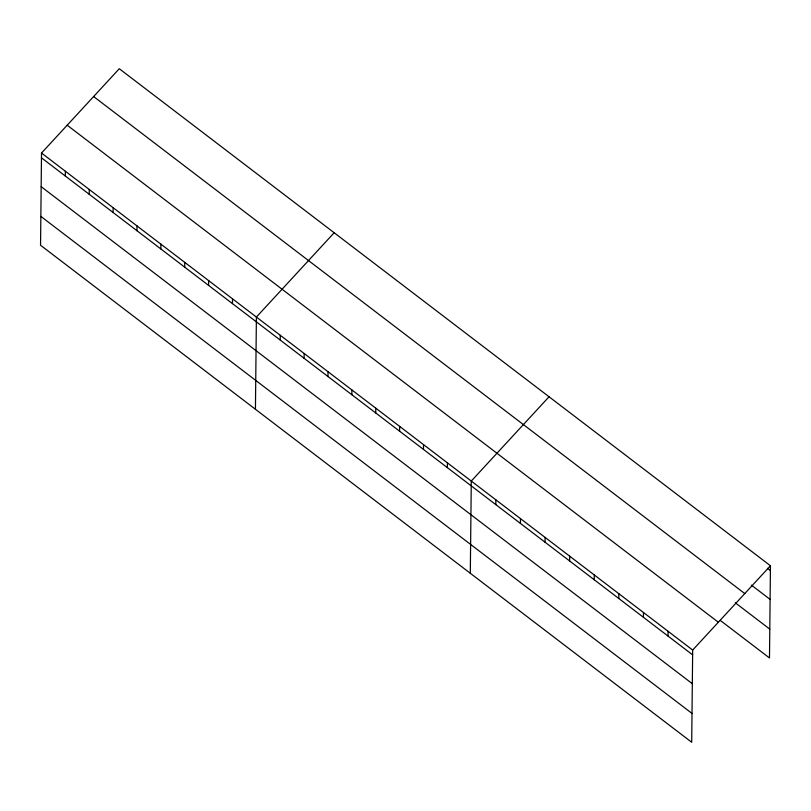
<?xml version="1.0" encoding="UTF-8"?>
<svg xmlns="http://www.w3.org/2000/svg" width="811" height="811" viewBox="0 0 811 811"><rect width="100%" height="100%" fill="white"/><g stroke="black" fill="none" stroke-linecap="round" stroke-linejoin="round"><path stroke-width="1.22" d="M41.513 153.036L40.55 245.246L691.712 742.268L692.675 650.057L770.45 565.754L119.288 68.732L41.513 153.036L692.675 650.057M65.336 176.048L65.387 171.253M89.22 194.275L89.271 189.48M113.094 212.502L113.145 207.707M136.968 230.719L137.018 225.924M160.842 248.947L160.892 244.152M184.715 267.174L184.766 262.379M208.599 285.391L208.65 280.606M232.473 303.618L232.524 298.823M255.435 409.261L256.398 317.05L334.173 232.747M280.221 340.073L280.271 335.278M304.095 358.29L304.145 353.495M327.979 376.517L328.029 371.722M351.852 394.744L351.903 389.949M375.726 412.961L375.777 408.176M399.6 431.188L399.651 426.393M423.474 449.416L423.524 444.621M447.358 467.643L447.408 462.848M470.309 573.286L471.282 481.065L549.057 396.772M495.825 504.635L495.876 499.85M520.429 523.419L520.48 518.624M545.022 542.194L545.073 537.399M569.626 560.969L569.677 556.174M594.23 579.743L594.281 574.948M618.823 598.518L618.874 593.733M643.427 617.303L643.478 612.508M668.021 636.077L668.071 631.282M770.45 565.754L769.487 657.964L720.29 620.415M767.449 568.298L770.399 570.549M751.402 585.126L770.095 599.4M93.63 96.55L744.782 593.581M735.344 602.837L769.791 629.123M67.181 125.208L718.343 622.24M41.462 157.821L692.624 654.852M41.168 186.672L692.32 683.703M40.854 216.395L692.006 713.427"/></g></svg>
